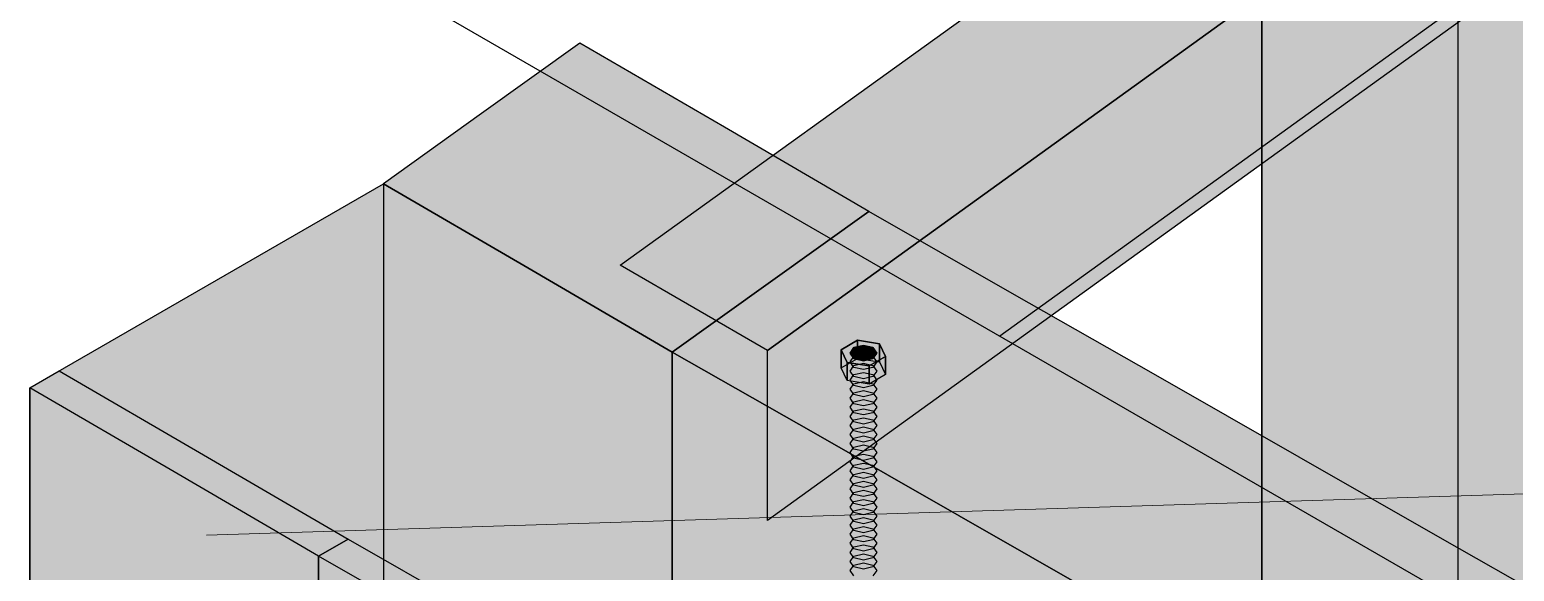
# Model space of a CAD drawing. Header units: metres. Extents: x 0 to 34.2, y 0 to 17.8.
# Drawn here: x 31.517 to 32.171, y 2.115 to 2.354 of the extents above; entities that cross this region are included whole.
import ezdxf

# ---------------------------------------------------------------- set-up
doc = ezdxf.new("R2010")
doc.units = ezdxf.units.M
doc.header["$LTSCALE"] = 0.25
doc.layers.add('ISO-ARISTAS', color=8, linetype='CONTINUOUS')
doc.layers.add('ISO-CONCRETO-SUP', color=254, linetype='CONTINUOUS', true_color=0xe8e8e8)
doc.layers.add('LLAMADAS', color=30, linetype='CONTINUOUS', lineweight=18)

msp = doc.modelspace()

# ---------------------------------------------------------------- linework, layer by layer
at = {"layer": 'ISO-ARISTAS', "color": 250}
for p, q in [((32.6486, 2.72667), (31.94452, 2.21854)), ((32.30407, 2.47058), (32.07313, 2.30392)), ((31.77723, 2.24975), (32.00817, 2.41642)), ((32.05999, 2.05692), (32.05999, 2.40963)), ((32.05999, 2.40963), (32.05999, 2.05692)), ((32.493, 1.90188), (31.67028, 2.37688)), ((32.07313, 2.37892), (31.84219, 2.21225)), ((31.84219, 2.21225), (32.07313, 2.37892)), ((32.14659, 2.00692), (32.14659, 2.35963)), ((32.14659, 2.00692), (32.14659, 2.35963)), ((31.75948, 2.34774), (31.71618, 2.31674)), ((31.82313, 2.31062), (31.75948, 2.34774)), ((31.71618, 2.31674), (31.67288, 2.28574)), ((31.88679, 2.2735), (31.82313, 2.31062)), ((32.07313, 2.30392), (31.84219, 2.13725)), ((31.51699, 2.19573), (31.67288, 2.28574)), ((31.73653, 2.24862), (31.67288, 2.28574)), ((31.67288, 2.28574), (31.67288, 2.21574)), ((31.67288, 2.28574), (31.73653, 2.24862)), ((31.67288, 2.28574), (31.67288, 2.07574)), ((31.84349, 2.2425), (31.88679, 2.2735)), ((31.88679, 2.2735), (31.84349, 2.2425)), ((31.95001, 2.23737), (31.88679, 2.2735)), ((31.80018, 2.2115), (31.73653, 2.24862)), ((31.73653, 2.24862), (31.80018, 2.2115)), ((31.84219, 2.21225), (31.77723, 2.24975)), ((31.80018, 2.2115), (31.84349, 2.2425)), ((31.84349, 2.2425), (31.80018, 2.2115)), ((32.01323, 2.20123), (31.95001, 2.23737)), ((31.67288, 2.21574), (31.67288, 2.14574)), ((31.80018, 2.1415), (31.80018, 2.2115)), ((31.8634, 2.17537), (31.80018, 2.2115)), ((31.80018, 2.2115), (31.80018, 2.1415)), ((31.80018, 2.2115), (31.8634, 2.17537)), ((31.84219, 2.13725), (31.84219, 2.21225)), ((31.88179, 2.21667), (31.87464, 2.21254)), ((31.87464, 2.21254), (31.88179, 2.21667)), ((31.87464, 2.21254), (31.87464, 2.20454)), ((31.87464, 2.20454), (31.87464, 2.21254)), ((31.87464, 2.21254), (31.87726, 2.2069)), ((31.87726, 2.2069), (31.87464, 2.21254)), ((31.88025, 2.21343), (31.87853, 2.21103)), ((31.87853, 2.21103), (31.88025, 2.21343)), ((31.88441, 2.21443), (31.88025, 2.21343)), ((31.88025, 2.21343), (31.88441, 2.21443)), ((31.89156, 2.21516), (31.88179, 2.21667)), ((31.88179, 2.21667), (31.88179, 2.20867)), ((31.88179, 2.20867), (31.88179, 2.21667)), ((31.88179, 2.21667), (31.89156, 2.21516)), ((31.88856, 2.21343), (31.88441, 2.21443)), ((31.88441, 2.21443), (31.88856, 2.21343)), ((31.89028, 2.21103), (31.88856, 2.21343)), ((31.88856, 2.21343), (31.89028, 2.21103)), ((31.89156, 2.20716), (31.89156, 2.21516)), ((31.89417, 2.20952), (31.89156, 2.21516)), ((31.89156, 2.21516), (31.89156, 2.20716)), ((31.89156, 2.21516), (31.89417, 2.20952)), ((31.87464, 2.20454), (31.88179, 2.20867)), ((31.87464, 2.20454), (31.88179, 2.20867)), ((31.87726, 2.2069), (31.87726, 2.1989)), ((31.88702, 2.20539), (31.87726, 2.2069)), ((31.87726, 2.1989), (31.87726, 2.2069)), ((31.87726, 2.2069), (31.88702, 2.20539)), ((31.87853, 2.21103), (31.88025, 2.20863)), ((31.88025, 2.20863), (31.87853, 2.21103)), ((31.87853, 2.20713), (31.88025, 2.20953)), ((31.88025, 2.20472), (31.87853, 2.20713)), ((31.87853, 2.20312), (31.88025, 2.20553)), ((31.88025, 2.20953), (31.88441, 2.21052)), ((31.88025, 2.20863), (31.88441, 2.20764)), ((31.88441, 2.20764), (31.88025, 2.20863)), ((31.88025, 2.20553), (31.88441, 2.20652)), ((31.88179, 2.20867), (31.89156, 2.20716)), ((31.88179, 2.20867), (31.89156, 2.20716)), ((31.88441, 2.21052), (31.88856, 2.20953)), ((31.88441, 2.20764), (31.88856, 2.20863)), ((31.88856, 2.20863), (31.88441, 2.20764)), ((31.88441, 2.20652), (31.88856, 2.20553)), ((31.89417, 2.20952), (31.88702, 2.20539)), ((31.88702, 2.20539), (31.89417, 2.20952)), ((31.88702, 2.19739), (31.88702, 2.20539)), ((31.88702, 2.20539), (31.88702, 2.19739)), ((31.88856, 2.20863), (31.89028, 2.21103)), ((31.89028, 2.21103), (31.88856, 2.20863)), ((31.88856, 2.20953), (31.89028, 2.20713)), ((31.89028, 2.20713), (31.88856, 2.20472)), ((31.88856, 2.20553), (31.89028, 2.20312)), ((31.89156, 2.20716), (31.89417, 2.20152)), ((31.89156, 2.20716), (31.89417, 2.20152)), ((31.89417, 2.20152), (31.89417, 2.20952)), ((31.89417, 2.20952), (31.89417, 2.20152)), ((31.51699, 2.19573), (31.52998, 2.20324)), ((31.52998, 2.20324), (31.59364, 2.16612)), ((31.87726, 2.1989), (31.87464, 2.20454)), ((31.87726, 2.1989), (31.87464, 2.20454)), ((31.88702, 2.19739), (31.87726, 2.1989)), ((31.88702, 2.19739), (31.87726, 2.1989)), ((31.88025, 2.20073), (31.87853, 2.20312)), ((31.87853, 2.19913), (31.88025, 2.20153)), ((31.88025, 2.19672), (31.87853, 2.19913)), ((31.88441, 2.20373), (31.88025, 2.20472)), ((31.88025, 2.20153), (31.88441, 2.20252)), ((31.88441, 2.19973), (31.88025, 2.20073)), ((31.88025, 2.19753), (31.88441, 2.19852)), ((31.88856, 2.20472), (31.88441, 2.20373)), ((31.88441, 2.20252), (31.88856, 2.20153)), ((31.88856, 2.20073), (31.88441, 2.19973)), ((31.88441, 2.19852), (31.88856, 2.19753)), ((31.89417, 2.20152), (31.88702, 2.19739)), ((31.89417, 2.20152), (31.88702, 2.19739)), ((31.89028, 2.20312), (31.88856, 2.20073)), ((31.88856, 2.20153), (31.89028, 2.19913)), ((31.89028, 2.19913), (31.88856, 2.19672)), ((32.07645, 2.16509), (32.01323, 2.20123)), ((31.51699, 1.98574), (31.51699, 2.19573)), ((31.58065, 2.15862), (31.51699, 2.19573)), ((31.51699, 2.19573), (31.51699, 2.12574)), ((31.58065, 2.15862), (31.51699, 2.19573)), ((31.87853, 2.19512), (31.88025, 2.19753)), ((31.88025, 2.19273), (31.87853, 2.19512)), ((31.87853, 2.19113), (31.88025, 2.19353)), ((31.88441, 2.19573), (31.88025, 2.19672)), ((31.88025, 2.19353), (31.88441, 2.19452)), ((31.88441, 2.19173), (31.88025, 2.19273)), ((31.88856, 2.19672), (31.88441, 2.19573)), ((31.88441, 2.19452), (31.88856, 2.19353)), ((31.88856, 2.19273), (31.88441, 2.19173)), ((31.88856, 2.19753), (31.89028, 2.19512)), ((31.89028, 2.19512), (31.88856, 2.19273)), ((31.88856, 2.19353), (31.89028, 2.19113)), ((31.88025, 2.18872), (31.87853, 2.19113)), ((31.87853, 2.18712), (31.88025, 2.18953)), ((31.88025, 2.18473), (31.87853, 2.18712)), ((31.87853, 2.18313), (31.88025, 2.18553)), ((31.88025, 2.18953), (31.88441, 2.19052)), ((31.88441, 2.18773), (31.88025, 2.18872)), ((31.88025, 2.18553), (31.88441, 2.18652)), ((31.88441, 2.19052), (31.88856, 2.18953)), ((31.88856, 2.18872), (31.88441, 2.18773)), ((31.88441, 2.18652), (31.88856, 2.18553)), ((31.89028, 2.19113), (31.88856, 2.18872)), ((31.88856, 2.18953), (31.89028, 2.18712)), ((31.89028, 2.18712), (31.88856, 2.18473)), ((31.88856, 2.18553), (31.89028, 2.18313)), ((31.88025, 2.18072), (31.87853, 2.18313)), ((31.87853, 2.17912), (31.88025, 2.18153)), ((31.88025, 2.17673), (31.87853, 2.17912)), ((31.88441, 2.18373), (31.88025, 2.18473)), ((31.88025, 2.18153), (31.88441, 2.18252)), ((31.88441, 2.17973), (31.88025, 2.18072)), ((31.88856, 2.18473), (31.88441, 2.18373)), ((31.88441, 2.18252), (31.88856, 2.18153)), ((31.88856, 2.18072), (31.88441, 2.17973)), ((31.89028, 2.18313), (31.88856, 2.18072)), ((31.88856, 2.18153), (31.89028, 2.17912)), ((31.89028, 2.17912), (31.88856, 2.17673)), ((31.92662, 2.13923), (31.8634, 2.17537)), ((31.8634, 2.17537), (31.92662, 2.13923)), ((31.87853, 2.17513), (31.88025, 2.17753)), ((31.88025, 2.17272), (31.87853, 2.17513)), ((31.87853, 2.17112), (31.88025, 2.17353)), ((31.88025, 2.17753), (31.88441, 2.17852)), ((31.88441, 2.17573), (31.88025, 2.17673)), ((31.88025, 2.17353), (31.88441, 2.17452)), ((31.88441, 2.17173), (31.88025, 2.17272)), ((31.88441, 2.17852), (31.88856, 2.17753)), ((31.88856, 2.17673), (31.88441, 2.17573)), ((31.88441, 2.17452), (31.88856, 2.17353)), ((31.88856, 2.17272), (31.88441, 2.17173)), ((31.88856, 2.17753), (31.89028, 2.17513)), ((31.89028, 2.17513), (31.88856, 2.17272)), ((31.88856, 2.17353), (31.89028, 2.17112)), ((31.59364, 2.16612), (31.65729, 2.129)), ((31.88025, 2.16873), (31.87853, 2.17112)), ((31.87853, 2.16713), (31.88025, 2.16953)), ((31.88025, 2.16472), (31.87853, 2.16713)), ((31.88025, 2.16953), (31.88441, 2.17052)), ((31.88441, 2.16773), (31.88025, 2.16873)), ((31.88025, 2.16553), (31.88441, 2.16652)), ((31.88441, 2.17052), (31.88856, 2.16953)), ((31.88856, 2.16873), (31.88441, 2.16773)), ((31.88441, 2.16652), (31.88856, 2.16553)), ((31.89028, 2.17112), (31.88856, 2.16873)), ((31.88856, 2.16953), (31.89028, 2.16713)), ((31.89028, 2.16713), (31.88856, 2.16472)), ((31.87853, 2.16312), (31.88025, 2.16553)), ((31.88025, 2.16073), (31.87853, 2.16312)), ((31.87853, 2.15913), (31.88025, 2.16153)), ((31.88441, 2.16373), (31.88025, 2.16472)), ((31.88025, 2.16153), (31.88441, 2.16252)), ((31.88441, 2.15973), (31.88025, 2.16073)), ((31.88856, 2.16472), (31.88441, 2.16373)), ((31.88441, 2.16252), (31.88856, 2.16153)), ((31.88856, 2.16073), (31.88441, 2.15973)), ((31.88856, 2.16553), (31.89028, 2.16312)), ((31.89028, 2.16312), (31.88856, 2.16073)), ((31.88856, 2.16153), (31.89028, 2.15913)), ((32.13967, 2.12896), (32.07645, 2.16509)), ((31.6443, 2.1215), (31.58065, 2.15862)), ((31.6443, 2.1215), (31.58065, 2.15862)), ((31.88025, 2.15672), (31.87853, 2.15913)), ((31.87853, 2.15512), (31.88025, 2.15753)), ((31.88025, 2.15273), (31.87853, 2.15512)), ((31.87853, 2.15113), (31.88025, 2.15353)), ((31.88025, 2.15753), (31.88441, 2.15852)), ((31.88441, 2.15573), (31.88025, 2.15672)), ((31.88025, 2.15353), (31.88441, 2.15452)), ((31.88441, 2.15173), (31.88025, 2.15273)), ((31.88441, 2.15852), (31.88856, 2.15753)), ((31.88856, 2.15672), (31.88441, 2.15573)), ((31.88441, 2.15452), (31.88856, 2.15353)), ((31.88856, 2.15273), (31.88441, 2.15173)), ((31.89028, 2.15913), (31.88856, 2.15672)), ((31.88856, 2.15753), (31.89028, 2.15512)), ((31.89028, 2.15512), (31.88856, 2.15273)), ((31.88856, 2.15353), (31.89028, 2.15113)), ((31.88025, 2.14872), (31.87853, 2.15113)), ((31.87853, 2.14712), (31.88025, 2.14953)), ((31.88025, 2.14473), (31.87853, 2.14712)), ((31.88025, 2.14953), (31.88441, 2.15052)), ((31.88441, 2.14773), (31.88025, 2.14872)), ((31.88025, 2.14553), (31.88441, 2.14652)), ((31.88441, 2.15052), (31.88856, 2.14953)), ((31.88856, 2.14872), (31.88441, 2.14773)), ((31.88441, 2.14652), (31.88856, 2.14553)), ((31.89028, 2.15113), (31.88856, 2.14872)), ((31.88856, 2.14953), (31.89028, 2.14712)), ((31.89028, 2.14712), (31.88856, 2.14473)), ((31.67288, 2.14574), (31.67288, 2.07574)), ((31.80018, 2.0715), (31.80018, 2.1415)), ((31.80018, 2.1415), (31.80018, 2.0715)), ((31.87853, 2.14313), (31.88025, 2.14553)), ((31.88025, 2.14072), (31.87853, 2.14313)), ((31.87853, 2.13912), (31.88025, 2.14153)), ((31.88441, 2.14373), (31.88025, 2.14473)), ((31.88025, 2.14153), (31.88441, 2.14252)), ((31.88441, 2.13973), (31.88025, 2.14072)), ((31.88856, 2.14473), (31.88441, 2.14373)), ((31.88441, 2.14252), (31.88856, 2.14153)), ((31.88856, 2.14072), (31.88441, 2.13973)), ((31.88856, 2.14553), (31.89028, 2.14313)), ((31.89028, 2.14313), (31.88856, 2.14072)), ((31.88856, 2.14153), (31.89028, 2.13912)), ((31.88025, 2.13673), (31.87853, 2.13912)), ((31.87853, 2.13513), (31.88025, 2.13753)), ((31.88025, 2.13272), (31.87853, 2.13513)), ((31.87853, 2.13112), (31.88025, 2.13353)), ((31.88025, 2.13753), (31.88441, 2.13852)), ((31.88441, 2.13573), (31.88025, 2.13673)), ((31.88025, 2.13353), (31.88441, 2.13452)), ((31.88441, 2.13852), (31.88856, 2.13753)), ((31.88856, 2.13673), (31.88441, 2.13573)), ((31.88441, 2.13452), (31.88856, 2.13353)), ((31.89028, 2.13912), (31.88856, 2.13673)), ((31.88856, 2.13753), (31.89028, 2.13513)), ((31.89028, 2.13513), (31.88856, 2.13272)), ((31.88856, 2.13353), (31.89028, 2.13112)), ((31.98984, 2.1031), (31.92662, 2.13923)), ((31.92662, 2.13923), (31.98984, 2.1031)), ((31.65729, 2.129), (31.6443, 2.1215)), ((31.6443, 2.1215), (31.65729, 2.129)), ((31.65729, 2.129), (31.72051, 2.09287)), ((31.88025, 2.12873), (31.87853, 2.13112)), ((31.87853, 2.12713), (31.88025, 2.12953)), ((31.88025, 2.12472), (31.87853, 2.12713)), ((31.88441, 2.13173), (31.88025, 2.13272)), ((31.88025, 2.12953), (31.88441, 2.13052)), ((31.88441, 2.12773), (31.88025, 2.12873)), ((31.88025, 2.12553), (31.88441, 2.12652)), ((31.88856, 2.13272), (31.88441, 2.13173)), ((31.88441, 2.13052), (31.88856, 2.12953)), ((31.88856, 2.12873), (31.88441, 2.12773)), ((31.88441, 2.12652), (31.88856, 2.12553)), ((31.89028, 2.13112), (31.88856, 2.12873)), ((31.88856, 2.12953), (31.89028, 2.12713)), ((31.89028, 2.12713), (31.88856, 2.12472)), ((32.20289, 2.09282), (32.13967, 2.12896)), ((31.51699, 2.12574), (31.51699, 2.05574)), ((31.6443, 2.0515), (31.6443, 2.1215)), ((31.70752, 2.08536), (31.6443, 2.1215)), ((31.6443, 2.1215), (31.6443, 2.0515)), ((31.70752, 2.08536), (31.6443, 2.1215)), ((31.87853, 2.12312), (31.88025, 2.12553)), ((31.88025, 2.12073), (31.87853, 2.12312)), ((31.87853, 2.11913), (31.88025, 2.12153)), ((31.88441, 2.12373), (31.88025, 2.12472)), ((31.88025, 2.12153), (31.88441, 2.12252)), ((31.88441, 2.11973), (31.88025, 2.12073)), ((31.88856, 2.12472), (31.88441, 2.12373)), ((31.88441, 2.12252), (31.88856, 2.12153)), ((31.88856, 2.12073), (31.88441, 2.11973)), ((31.88856, 2.12553), (31.89028, 2.12312)), ((31.89028, 2.12312), (31.88856, 2.12073)), ((31.88856, 2.12153), (31.89028, 2.11913)), ((31.88025, 2.11672), (31.87853, 2.11913)), ((31.87853, 2.11512), (31.88025, 2.11753)), ((31.88025, 2.11273), (31.87853, 2.11512)), ((31.88025, 2.11753), (31.88441, 2.11852)), ((31.88441, 2.11573), (31.88025, 2.11672)), ((31.88441, 2.11852), (31.88856, 2.11753)), ((31.88856, 2.11672), (31.88441, 2.11573)), ((31.89028, 2.11913), (31.88856, 2.11672)), ((31.88856, 2.11753), (31.89028, 2.11512)), ((31.89028, 2.11512), (31.88856, 2.11273))]:
    msp.add_line(p, q, dxfattribs=at)
at = {"layer": 'ISO-CONCRETO-SUP', "true_color": 0x575d65}
for points in [[(32.30407, 2.47058), (32.07313, 2.30392), (32.30407, 2.54558), (32.07313, 2.37892)], [(32.2765, 2.18192), (32.05999, 2.05692), (32.2765, 2.53463), (32.05999, 2.40963)], [(32.3631, 2.13192), (32.14659, 2.00692), (32.3631, 2.48463), (32.14659, 2.35963)], [(32.07313, 2.30392), (31.84219, 2.13725), (32.07313, 2.37892), (31.84219, 2.21225)], [(32.2765, 1.82921), (32.05999, 1.70421), (32.2765, 2.18192), (32.05999, 2.05692)], [(32.3631, 1.77921), (32.14659, 1.65421), (32.3631, 2.13192), (32.14659, 2.00692)]]:
    msp.add_solid(points, dxfattribs=at)
at = {"layer": 'ISO-CONCRETO-SUP', "true_color": 0x6e7681}
msp.add_solid([(32.00817, 2.41642), (32.07313, 2.37892), (31.77723, 2.24975), (31.84219, 2.21225)], dxfattribs=at)
at = {"layer": 'ISO-CONCRETO-SUP', "true_color": 0x616771}
msp.add_solid([(32.05999, 2.05692), (32.14659, 2.00692), (32.05999, 2.40963), (32.14659, 2.35963)], dxfattribs=at)
at = {"layer": 'ISO-CONCRETO-SUP', "true_color": 0xc2c5cd}
for points in [[(31.71618, 2.31674), (31.77983, 2.27962), (31.75948, 2.34774), (31.82313, 2.31062)], [(31.67288, 2.28574), (31.73653, 2.24862), (31.71618, 2.31674), (31.77983, 2.27962)], [(31.77983, 2.27962), (31.84349, 2.2425), (31.82313, 2.31062), (31.88679, 2.2735)], [(31.73653, 2.24862), (31.80018, 2.2115), (31.77983, 2.27962), (31.84349, 2.2425)]]:
    msp.add_solid(points, dxfattribs=at)
at = {"layer": 'ISO-CONCRETO-SUP', "true_color": 0xa8aaae}
msp.add_solid([(31.67288, 2.07574), (31.51699, 1.98574), (31.67288, 2.28574), (31.51699, 2.19573)], dxfattribs=at)
at = {"layer": 'ISO-CONCRETO-SUP', "true_color": 0xaaadb3}
for points in [[(31.67288, 2.21574), (31.73653, 2.17862), (31.67288, 2.28574), (31.73653, 2.24862)], [(31.73653, 2.17862), (31.80018, 2.1415), (31.73653, 2.24862), (31.80018, 2.2115)], [(31.67288, 2.14574), (31.73653, 2.10862), (31.67288, 2.21574), (31.73653, 2.17862)], [(31.80018, 2.1415), (31.8634, 2.10537), (31.80018, 2.2115), (31.8634, 2.17537)], [(31.51699, 2.12574), (31.58065, 2.08862), (31.51699, 2.19573), (31.58065, 2.15862)], [(31.73653, 2.10862), (31.80018, 2.0715), (31.73653, 2.17862), (31.80018, 2.1415)], [(31.8634, 2.10537), (31.92662, 2.06923), (31.8634, 2.17537), (31.92662, 2.13923)], [(31.58065, 2.08862), (31.6443, 2.0515), (31.58065, 2.15862), (31.6443, 2.1215)], [(31.67288, 2.07574), (31.73653, 2.03862), (31.67288, 2.14574), (31.73653, 2.10862)], [(31.80018, 2.0715), (31.8634, 2.03537), (31.80018, 2.1415), (31.8634, 2.10537)], [(31.92662, 2.06923), (31.98984, 2.0331), (31.92662, 2.13923), (31.98984, 2.1031)], [(31.51699, 2.05574), (31.58065, 2.01862), (31.51699, 2.12574), (31.58065, 2.08862)], [(31.6443, 2.0515), (31.70752, 2.01537), (31.6443, 2.1215), (31.70752, 2.08536)]]:
    msp.add_solid(points, dxfattribs=at)
at = {"layer": 'ISO-CONCRETO-SUP', "true_color": 0xc1c5cc}
for points in [[(31.84349, 2.2425), (31.90671, 2.20636), (31.88679, 2.2735), (31.95001, 2.23737)], [(31.80018, 2.2115), (31.8634, 2.17537), (31.84349, 2.2425), (31.90671, 2.20636)], [(31.90671, 2.20636), (31.96993, 2.17023), (31.95001, 2.23737), (32.01323, 2.20123)], [(31.8634, 2.17537), (31.92662, 2.13923), (31.90671, 2.20636), (31.96993, 2.17023)], [(31.96993, 2.17023), (32.03315, 2.1341), (32.01323, 2.20123), (32.07645, 2.16509)], [(31.92662, 2.13923), (31.98984, 2.1031), (31.96993, 2.17023), (32.03315, 2.1341)], [(32.03315, 2.1341), (32.09637, 2.09796), (32.07645, 2.16509), (32.13967, 2.12896)], [(31.98984, 2.1031), (32.05306, 2.06696), (32.03315, 2.1341), (32.09637, 2.09796)], [(32.09637, 2.09796), (32.15959, 2.06182), (32.13967, 2.12896), (32.20289, 2.09282)]]:
    msp.add_solid(points, dxfattribs=at)
at = {"layer": 'ISO-CONCRETO-SUP', "true_color": 0x42444a}
for points in [[(31.87464, 2.20454), (31.88179, 2.20867), (31.87464, 2.21254), (31.88179, 2.21667)], [(31.89417, 2.20152), (31.88702, 2.19739), (31.89417, 2.20952), (31.88702, 2.20539)]]:
    msp.add_solid(points, dxfattribs=at)
at = {"layer": 'ISO-CONCRETO-SUP', "true_color": 0x52545b}
for points in [[(31.87726, 2.2069), (31.87464, 2.21254), (31.88179, 2.21667)], [(31.87726, 2.2069), (31.88179, 2.21667), (31.89156, 2.21516)], [(31.87726, 2.2069), (31.89156, 2.21516), (31.89417, 2.20952)], [(31.87726, 2.1989), (31.87464, 2.20454), (31.88179, 2.20867)], [(31.87726, 2.2069), (31.89417, 2.20952), (31.88702, 2.20539)], [(31.87726, 2.1989), (31.88179, 2.20867), (31.89156, 2.20716)], [(31.87726, 2.1989), (31.89156, 2.20716), (31.89417, 2.20152)], [(31.87726, 2.1989), (31.89417, 2.20152), (31.88702, 2.19739)]]:
    msp.add_solid(points, dxfattribs=at)
at = {"layer": 'ISO-CONCRETO-SUP', "true_color": 0x404248}
for points in [[(31.87726, 2.1989), (31.87464, 2.20454), (31.87726, 2.2069), (31.87464, 2.21254)], [(31.89156, 2.20716), (31.89417, 2.20152), (31.89156, 2.21516), (31.89417, 2.20952)]]:
    msp.add_solid(points, dxfattribs=at)
at = {"layer": 'ISO-CONCRETO-SUP', "true_color": 0x696a6e}
for points in [[(31.87853, 2.14065), (31.88025, 2.14305), (31.87853, 2.21103), (31.88025, 2.21343)], [(31.89028, 2.14065), (31.88856, 2.13825), (31.89028, 2.21103), (31.88856, 2.20863)], [(31.87853, 2.07027), (31.88025, 2.07267), (31.87853, 2.14065), (31.88025, 2.14305)], [(31.89028, 2.07027), (31.88856, 2.06787), (31.89028, 2.14065), (31.88856, 2.13825)]]:
    msp.add_solid(points, dxfattribs=at)
at = {"layer": 'ISO-CONCRETO-SUP', "true_color": 0x96989e}
for points in [[(31.88441, 2.21103), (31.87853, 2.21103), (31.88025, 2.21343)], [(31.88441, 2.21103), (31.88025, 2.21343), (31.88441, 2.21443)], [(31.88441, 2.21103), (31.88441, 2.21443), (31.88856, 2.21343)], [(31.88441, 2.21103), (31.88856, 2.21343), (31.89028, 2.21103)], [(31.88441, 2.21103), (31.88025, 2.20863), (31.87853, 2.21103)], [(31.88441, 2.21103), (31.88441, 2.20764), (31.88025, 2.20863)], [(31.88441, 2.21103), (31.89028, 2.21103), (31.88856, 2.20863)], [(31.88441, 2.21103), (31.88856, 2.20863), (31.88441, 2.20764)]]:
    msp.add_solid(points, dxfattribs=at)
at = {"layer": 'ISO-CONCRETO-SUP', "true_color": 0x87888d}
for points in [[(31.88025, 2.14305), (31.88441, 2.14404), (31.88025, 2.21343), (31.88441, 2.21443)], [(31.88856, 2.13825), (31.88441, 2.13726), (31.88856, 2.20863), (31.88441, 2.20764)], [(31.88025, 2.07267), (31.88441, 2.07366), (31.88025, 2.14305), (31.88441, 2.14404)], [(31.88856, 2.06787), (31.88441, 2.06687), (31.88856, 2.13825), (31.88441, 2.13726)]]:
    msp.add_solid(points, dxfattribs=at)
at = {"layer": 'ISO-CONCRETO-SUP', "true_color": 0x4e5057}
for points in [[(31.88179, 2.20867), (31.89156, 2.20716), (31.88179, 2.21667), (31.89156, 2.21516)], [(31.88702, 2.19739), (31.87726, 2.1989), (31.88702, 2.20539), (31.87726, 2.2069)]]:
    msp.add_solid(points, dxfattribs=at)
at = {"layer": 'ISO-CONCRETO-SUP', "true_color": 0x8e9095}
for points in [[(31.88441, 2.14404), (31.88856, 2.14305), (31.88441, 2.21443), (31.88856, 2.21343)], [(31.88441, 2.13726), (31.88025, 2.13825), (31.88441, 2.20764), (31.88025, 2.20863)], [(31.88441, 2.07366), (31.88856, 2.07267), (31.88441, 2.14404), (31.88856, 2.14305)], [(31.88441, 2.06687), (31.88025, 2.06787), (31.88441, 2.13726), (31.88025, 2.13825)]]:
    msp.add_solid(points, dxfattribs=at)
at = {"layer": 'ISO-CONCRETO-SUP', "true_color": 0x7b7d81}
for points in [[(31.88856, 2.14305), (31.89028, 2.14065), (31.88856, 2.21343), (31.89028, 2.21103)], [(31.88025, 2.13825), (31.87853, 2.14065), (31.88025, 2.20863), (31.87853, 2.21103)], [(31.88025, 2.06787), (31.87853, 2.07027), (31.88025, 2.13825), (31.87853, 2.14065)], [(31.88856, 2.07267), (31.89028, 2.07027), (31.88856, 2.14305), (31.89028, 2.14065)]]:
    msp.add_solid(points, dxfattribs=at)
at = {"layer": 'ISO-CONCRETO-SUP', "true_color": 0xbcc0c7}
for points in [[(31.52998, 2.20324), (31.59364, 2.16612), (31.51699, 2.19573), (31.58065, 2.15862)], [(31.59364, 2.16612), (31.65729, 2.129), (31.58065, 2.15862), (31.6443, 2.1215)], [(31.65729, 2.129), (31.72051, 2.09287), (31.6443, 2.1215), (31.70752, 2.08536)]]:
    msp.add_solid(points, dxfattribs=at)
at = {"layer": 'LLAMADAS'}
msp.add_line((33.25, 2.18275), (31.59494, 2.13074), dxfattribs=at)
msp.add_solid([(31.59494, 2.13074), (31.60605, 2.12723), (31.60581, 2.13493)], dxfattribs=at)

doc.saveas('drawing.dxf')
